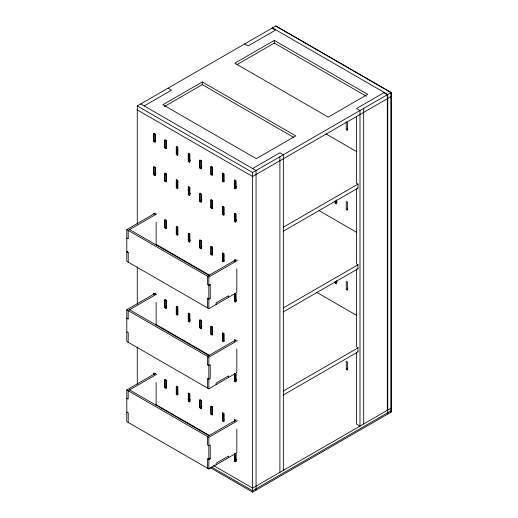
<?xml version="1.0" encoding="UTF-8"?>
<svg xmlns="http://www.w3.org/2000/svg" width="518" height="518" viewBox="0 0 518 518"><rect width="100%" height="100%" fill="white"/><g stroke="black" fill="none" stroke-linecap="round" stroke-linejoin="round"><path stroke-width="0.78" d="M137.276 224.074L137.276 105.931L275.893 25.9L391.213 92.482L391.213 412.069L252.596 492.1L209.965 467.489M144.198 105.931L171.49 90.171L168.033 88.17M202.318 81.961L162.879 104.733L256.287 158.663L295.726 135.891L202.318 81.961L202.318 84.622L293.635 137.348M274.281 40.417L234.842 63.183L328.25 117.113L367.689 94.347L274.281 40.417L274.281 43.078L366.297 96.206M164.264 106.598L202.318 84.622M236.914 64.653L274.281 43.078M153.885 141.349L155.264 142.152L155.264 134.162L153.885 133.359L153.885 141.349L155.957 140.151M164.957 147.74L166.336 148.543L166.336 140.553L164.957 139.75L164.957 147.74L166.336 146.944M176.489 154.403L177.868 155.199L177.868 147.209L176.489 146.413L176.489 154.403L177.868 153.6M153.885 174.644L155.264 175.44L155.264 167.45L153.885 166.654L153.885 174.644L155.957 173.446M188.481 161.325L189.866 162.121L189.866 154.131L188.481 153.334L188.481 161.325L190.553 160.127M164.957 181.035L166.336 181.831L166.336 173.841L164.957 173.044L164.957 181.035L166.336 180.232M200.013 167.981L201.398 168.784L201.398 160.794L200.013 159.991L200.013 167.981L202.085 166.783M176.489 187.691L177.868 188.487L177.868 180.497L176.489 179.701L176.489 187.691L177.868 186.894M211.085 174.372L212.464 175.175L212.464 167.184L211.085 166.382L211.085 174.372L212.464 173.575M236.81 268.823L236.81 292.528L208.838 308.676L126.787 261.299L126.787 229.603L155.419 213.073M188.481 194.613L189.866 195.416L189.866 187.425L188.481 186.622L188.481 194.613L190.553 193.415M156.805 213.876L128.166 230.406L128.231 238.817L126.787 238.015M222.617 181.035L223.996 181.831L223.996 173.841L222.617 173.044L222.617 181.035L223.996 180.232M252.596 168.512L279.895 152.758L283.352 154.752L283.352 470.35M200.013 201.275L201.398 202.072L201.398 194.082L200.013 193.285L200.013 201.275L202.085 200.077M137.276 105.931L252.596 172.507L391.213 92.482M390.986 96.607L252.596 176.502L137.276 109.926M164.957 227.642L166.336 228.438L166.336 220.448L164.957 219.651L164.957 227.642L166.336 226.839M234.609 187.956L235.994 188.753L235.994 180.769L234.609 179.966L234.609 187.956L236.687 186.758M211.085 207.666L212.464 208.463L212.464 200.472L211.085 199.676L211.085 207.666L212.464 206.863M346.238 121.646L346.238 129.636L347.623 128.833M176.489 234.298L177.868 235.094L177.868 227.104L176.489 226.308L176.489 234.298L177.868 233.501M222.617 214.322L223.996 215.119L223.996 207.135L222.617 206.332L222.617 214.322L223.996 213.526M188.481 241.22L189.866 242.023L189.866 234.032L188.481 233.229L188.481 241.22L190.553 240.022M234.609 221.244L235.994 222.047L235.994 214.057L234.609 213.261L234.609 221.244L236.687 220.046M200.013 247.882L201.398 248.679L201.398 240.689L200.013 239.892L200.013 247.882L202.085 246.685M211.085 254.273L212.464 255.07L212.464 247.08L211.085 246.283L211.085 254.273L212.464 253.47M236.81 348.99L236.81 372.688L208.838 388.837L126.787 341.466L126.787 309.77L155.419 293.24M156.805 294.036L128.166 310.567L128.166 318.978L126.787 318.181M222.617 260.93L223.996 261.726L223.996 253.742L222.617 252.939L222.617 260.93L223.996 260.133M283.352 227.195L358.178 183.994M283.352 231.19L358.178 187.989M236.091 259.647L207.459 276.185L207.459 284.589L208.838 285.392L210.224 284.589L210.224 298.226M335.165 200.744L335.165 203.14L337.244 201.942M126.787 229.603L208.838 276.981L237.477 260.45M164.957 307.537L166.336 308.339L166.336 300.349L164.957 299.546L164.957 307.537L166.336 306.74M208.838 285.36L210.224 284.557M346.238 209.531L347.623 210.327L347.623 202.337L346.238 201.541L346.238 209.531L347.623 208.735M176.489 314.193L177.868 314.996L177.868 307.006L176.489 306.203L176.489 314.193L177.868 313.396M210.224 298.193L208.838 299.028L207.459 298.226M188.481 321.121L189.866 321.918L189.866 313.927L188.481 313.131L188.481 321.121L190.553 319.923M234.609 301.146L235.994 301.942L235.994 293.952L234.609 293.156L234.609 301.146L236.687 299.948M200.013 327.777L201.398 328.574L201.398 320.59L200.013 319.787L200.013 327.777L202.085 326.58M211.085 334.168L212.464 334.971L212.464 326.981L211.085 326.178L211.085 334.168L212.464 333.372M236.81 429.15L236.81 452.855L208.838 469.004L126.787 421.626L126.787 389.931L155.419 373.4M156.805 374.203L128.166 390.734L128.166 399.145L126.787 398.342M222.617 340.825L223.996 341.627L223.996 333.637L222.617 332.841L222.617 340.825L223.996 340.028M283.352 307.893L358.178 264.692M283.352 311.888L358.178 268.687M207.459 356.345L236.091 339.814M335.165 281.436L335.165 283.035L337.244 281.837M126.787 309.77L208.838 357.142L237.477 340.611M164.957 387.438L166.336 388.235L166.336 380.244L164.957 379.448L164.957 387.438L166.336 386.635M346.238 289.426L347.623 290.229L347.623 282.239L346.238 281.436L346.238 289.426L347.623 288.63M176.489 394.094L177.868 394.891L177.868 386.901L176.489 386.104L176.489 394.094L177.868 393.291M188.481 401.016L189.866 401.819L189.866 393.829L188.481 393.026L188.481 401.016L190.553 399.818M234.609 373.854L234.609 381.041L236.687 379.843M200.013 407.672L201.398 408.475L201.398 400.485L200.013 399.689L200.013 407.672L202.085 406.475M211.085 414.07L212.464 414.866L212.464 406.876L211.085 406.08L211.085 414.07L212.464 413.267M222.617 420.726L223.996 421.522L223.996 413.532L222.617 412.736L222.617 420.726L223.996 419.923M283.352 390.986L358.178 347.785M236.091 419.981L207.459 436.512L207.459 444.923L208.838 445.72L210.224 444.884L210.224 458.553L208.838 459.356L207.459 458.521L207.459 468.201M126.787 389.931L208.838 437.309L237.477 420.778M283.352 394.981L358.178 351.78M346.238 369.328L347.623 370.124L347.623 362.134L346.238 361.337L346.238 369.328L347.623 368.525M208.838 459.317L210.224 458.521M234.609 453.749L234.609 460.942L236.687 459.744M390.986 408.21L252.596 488.105L213.461 465.507M390.986 410.871L252.596 490.766L211.363 466.964M275.66 26.036L390.986 92.612L390.986 412.205M272.436 27.894L387.755 94.477L387.755 414.07M271.969 28.166L275.434 30.161L248.135 45.921L244.677 43.92M346.238 129.636L347.623 130.432L347.623 122.442M326.016 133.935L356.785 151.696M335.165 203.14L336.551 203.937L336.551 199.942M140.734 103.93L256.06 170.513L256.06 490.106M319.03 210.599L356.785 232.394M335.165 283.035L336.551 283.838L336.551 280.639M316.932 292.482L356.785 315.488M153.885 213.261L155.264 214.057M234.609 259.868L235.994 260.664M153.652 213.39L155.037 214.193M235.761 260.794L234.376 259.997L234.376 261.596M156.138 244.354L209.693 275.272M129.61 229.603L208.838 275.349M126.845 251.651L128.231 252.454L128.231 262.095M208.838 298.99L207.459 298.193L207.459 307.873M126.787 251.651L128.166 252.454M155.264 293.952L153.885 293.156L153.885 294.755M235.994 340.559L234.609 339.763L234.609 341.362M153.652 293.292L155.037 294.088M235.761 340.695L234.376 339.892L234.376 341.491M156.138 324.514L209.693 355.439M129.61 309.77L208.838 355.51L207.459 356.313L207.459 364.756L208.838 365.553L210.224 364.724L210.224 378.393L208.838 379.189L207.459 378.354L207.459 388.04M234.609 373.051L235.994 373.854L235.994 381.844L234.609 381.041M126.845 318.181L128.231 318.978M207.459 364.724L208.838 365.52M126.787 331.818L128.231 332.614L128.166 342.262M155.264 373.854L153.885 373.051L153.885 374.65M235.994 420.461L234.609 419.658L234.609 421.257M155.037 373.983L153.652 373.187L153.652 374.786M235.761 420.59L234.376 419.794L234.376 421.393M156.138 404.681L209.693 435.599M129.61 389.931L208.838 435.677M234.609 460.942L235.994 461.739L235.994 453.749M126.787 411.978L128.231 412.781L128.231 422.429M387.296 410.34L387.296 94.742L383.832 92.748L356.539 108.508L359.997 110.502L359.997 426.1L356.539 424.1L356.539 352.473M363.688 108.372L363.688 423.97M357.925 188.138L357.925 184.143L356.539 183.346L356.539 116.55M357.925 268.836L357.925 264.84L356.539 264.038L356.539 188.953M357.925 351.664L357.925 347.669L356.539 346.866L356.539 268.842M279.895 156.753L279.895 472.345M252.596 172.507L252.596 492.1M235.761 373.983L235.761 381.973L234.376 381.177L234.376 373.983M235.761 453.885L235.761 461.875L234.376 461.072L234.376 453.885M228.451 297.351L228.451 295.752L216.11 302.881L216.11 304.474M228.451 377.512L228.451 375.919L216.11 383.042L216.11 384.641M228.451 457.679L228.451 456.08L216.11 463.209L216.11 464.801M208.838 276.981L208.838 308.676M208.838 357.142L208.838 388.837M208.838 437.309L208.838 469.004M156.138 222.248L156.138 245.163M156.138 302.415L156.138 325.323M156.138 382.575L156.138 405.49M137.276 266.938L137.276 304.189M137.276 347.041L137.276 384.298M155.037 134.291L153.652 133.495L153.652 141.485L155.037 142.282L155.037 134.291M166.11 140.682L164.724 139.886L164.724 147.876L166.11 148.672L166.11 140.682M177.642 147.345L176.256 146.542L176.256 154.532L177.642 155.335L177.642 147.345M189.633 154.267L188.248 153.47L188.248 161.461L189.633 162.257L189.633 154.267M201.165 160.923L199.78 160.127L199.78 168.117L201.165 168.913L201.165 160.923M212.238 167.314L210.852 166.518L210.852 174.508L212.238 175.304L212.238 167.314M223.77 173.977L222.384 173.174L222.384 181.164L223.77 181.967L223.77 173.977M235.761 180.899L234.376 180.102L234.376 188.092L235.761 188.889L235.761 180.899M155.037 167.586L153.652 166.783L153.652 174.773L155.037 175.576L155.037 167.586M166.11 173.977L164.724 173.174L164.724 181.164L166.11 181.967L166.11 173.977M177.642 180.633L176.256 179.837L176.256 187.827L177.642 188.623L177.642 180.633M189.633 187.555L188.248 186.758L188.248 194.749L189.633 195.545L189.633 187.555M201.165 194.218L199.78 193.415L199.78 201.405L201.165 202.208L201.165 194.218M212.238 200.608L210.852 199.806L210.852 207.796L212.238 208.599L212.238 200.608M223.77 207.265L222.384 206.468L222.384 214.458L223.77 215.255L223.77 207.265M235.761 214.193L234.376 213.39L234.376 221.38L235.761 222.177L235.761 214.193M166.11 220.584L164.724 219.781L164.724 227.771L166.11 228.574L166.11 220.584M177.642 227.24L176.256 226.444L176.256 234.434L177.642 235.23L177.642 227.24M189.633 234.162L188.248 233.365L188.248 241.356L189.633 242.152L189.633 234.162M201.165 240.825L199.78 240.022L199.78 248.012L201.165 248.815L201.165 240.825M212.238 247.215L210.852 246.413L210.852 254.403L212.238 255.206L212.238 247.215M223.77 253.872L222.384 253.075L222.384 261.066L223.77 261.862L223.77 253.872M235.761 294.088L234.376 293.292L234.376 301.275L235.761 302.078L235.761 294.088M166.11 300.479L164.724 299.682L164.724 307.673L166.11 308.469L166.11 300.479M177.642 307.135L176.256 306.339L176.256 314.329L177.642 315.125L177.642 307.135M189.633 314.063L188.248 313.26L188.248 321.251L189.633 322.054L189.633 314.063M201.165 320.72L199.78 319.923L199.78 327.913L201.165 328.71L201.165 320.72M212.238 327.111L210.852 326.314L210.852 334.304L212.238 335.101L212.238 327.111M223.77 333.767L222.384 332.97L222.384 340.961L223.77 341.757L223.77 333.767M166.11 380.38L164.724 379.577L164.724 387.568L166.11 388.364L166.11 380.38M177.642 387.037L176.256 386.234L176.256 394.224L177.642 395.027L177.642 387.037M189.633 393.958L188.248 393.162L188.248 401.152L189.633 401.949L189.633 393.958M201.165 400.615L199.78 399.818L199.78 407.808L201.165 408.605L201.165 400.615M212.238 407.012L210.852 406.209L210.852 414.199L212.238 415.002L212.238 407.012M223.77 413.668L222.384 412.865L222.384 420.856L223.77 421.658L223.77 413.668"/></g></svg>
